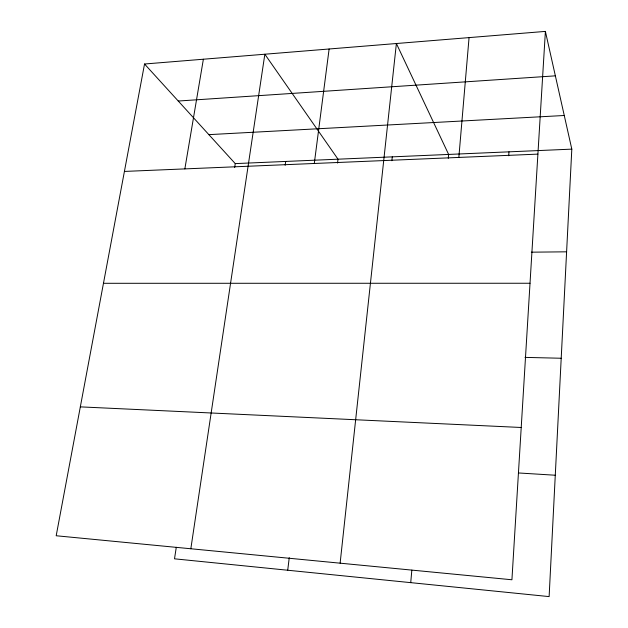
<?xml version="1.0" encoding="UTF-8"?>
<svg xmlns="http://www.w3.org/2000/svg" width="628" height="628" viewBox="0 0 628 628"><rect width="100%" height="100%" fill="white"/><g stroke="black" fill="none" stroke-linecap="round" stroke-linejoin="round"><path stroke-width="0.94" d="M545.394 31.4L511.922 579.77L56.19 535.755L144.534 64.009L545.394 31.4L571.81 149.134L549.123 596.6L174.506 558.818L176.28 547.294M508.704 155.744L508.978 151.843M458.84 157.432L469.061 37.609M410.728 582.643L411.835 570.122M448.282 158.342L448.627 154.433L396.386 43.52L340.125 563.175M391.872 160.729L392.28 156.859M287.718 570.24L289.257 557.648M337.534 163.068L338.013 159.19L264.843 54.22L190.834 548.754M314.29 163.484L329.119 48.992M285.167 165.29L285.701 161.443M234.66 167.472L235.249 163.61L144.534 64.009M184.852 168.901L203.378 59.22M178.258 101.029L555.364 75.847M208.873 134.643L564.258 115.497M235.249 163.61L571.81 149.134M124.415 171.428L537.906 154.119M531.327 252.173L566.605 251.82M103.463 283.299L530.024 283.252M524.984 357.387L561.204 358.25M80.329 406.865L521.216 427.487M518.54 472.963L555.278 475.231"/></g></svg>
